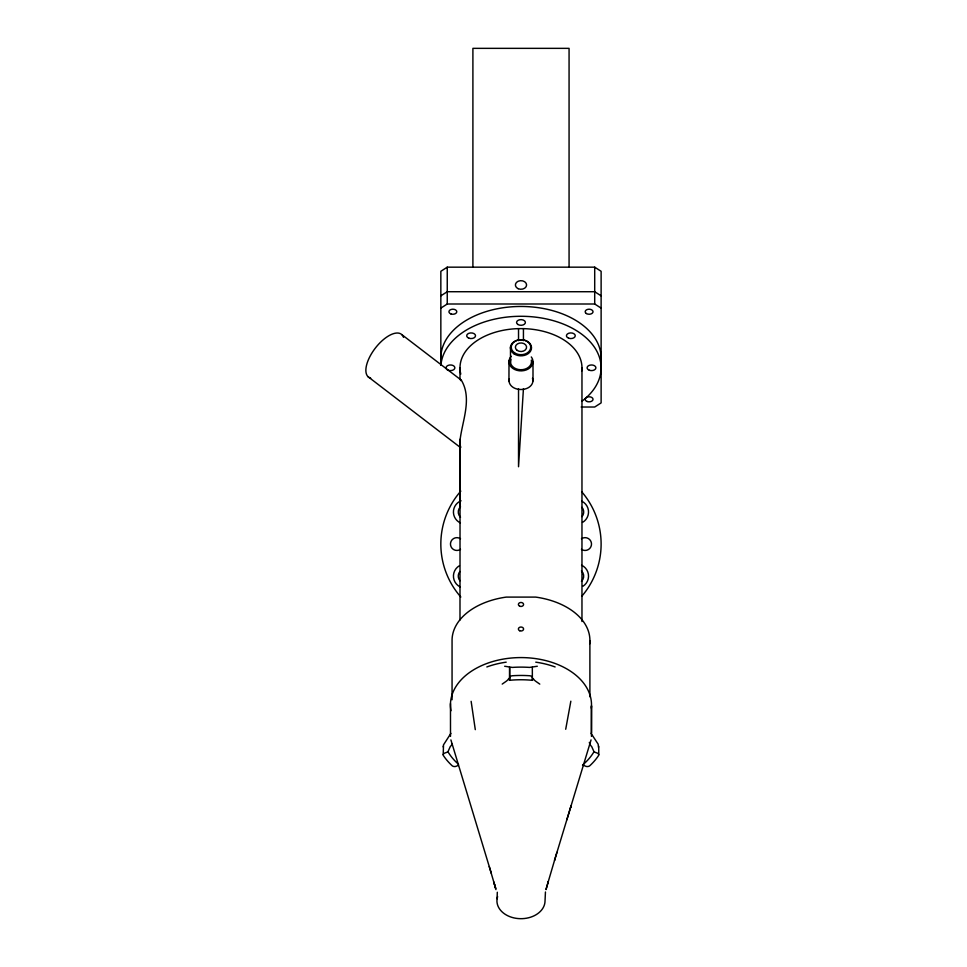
<?xml version="1.0" encoding="UTF-8"?>
<svg xmlns="http://www.w3.org/2000/svg" width="967" height="967" viewBox="0 0 967 967"><rect width="100%" height="100%" fill="white"/><g stroke="black" fill="none" stroke-linecap="round" stroke-linejoin="round"><path stroke-width="1.45" d="M443.212 754.792L443.502 744.856L450.9 733.361M459.99 620.028L460.062 443.104M591.453 736.383L591.49 705.765L591.453 732.853M460.002 455.808L459.99 456.992L460.002 456.11M459.99 455.578L460.002 456.279M532.998 361.67L532.998 380.925C531.717 392.36 510.238 392.36 508.956 380.925L509.005 360.836M591.055 733.361L598.162 744.179L598.476 747.37M459.99 505.922L460.038 439.888M508.956 380.925L509.186 379.124M460.171 439.127C462.673 419.908 472.138 398.259 461.344 380.212L401.885 334.679M497.098 898.742L497.304 892.227M545.448 891.985L545.025 900.978A24.042 17.841 0 0 1 518.034 918.553A24.042 17.841 0 0 1 497.618 896.614M502.211 684.092L506.092 681.36A12.825 8.594 0 0 0 508.485 678.991L509.162 678.52L509.488 680.309A78.532 52.629 0 0 1 532.466 680.321L532.805 678.508L533.47 678.991A12.825 8.594 0 0 0 535.863 681.36L539.779 684.116M565.707 729.263L570.844 701.196M591.055 739.912L554.538 860.316L556.956 852.302M546.004 889.616L548.301 881.493L546.125 889.132M547.999 882.533L554.913 859.071M570.53 807.699L571.05 805.97L566.819 819.847M458.406 765.381A12.825 8.594 0 0 0 456.448 766.166A3.119 2.091 0 0 1 452.097 765.695A84.939 56.92 0 0 1 443.49 755.698A3.119 2.091 0 0 1 445.062 752.942A12.825 8.594 0 0 0 447.951 751.746L450.271 746.572A12.825 8.594 0 0 0 452.133 743.998M460.473 380.563L461.344 380.212M537.301 666.251L529.59 667.411A84.951 56.932 0 0 0 512.377 667.411L504.665 666.251M581.167 407.022L594.705 407.022L601.123 402.901L601.123 271.292L594.705 267.17L447.25 267.17L440.843 271.292L440.843 365.296M440.843 295.842L447.25 291.72L594.705 291.72L601.123 295.842M440.843 308.122L447.25 304.001L594.705 304.001L601.123 308.122M460.788 374.084A60.981 39.2 0 0 1 518.53 328.623L523.437 328.623A60.981 39.2 0 0 1 581.771 370.941M368.064 376.719L460.449 447.528M532.321 667.303L532.37 678.036A12.825 8.594 0 0 0 532.479 680.309M460.763 447.298L460.195 445.255M443.357 747.14L443.212 746.234M594.004 751.734A78.532 52.629 0 0 1 582.509 765.078A12.825 8.594 0 0 1 585.506 766.166A3.119 2.091 0 0 0 589.858 765.695A84.951 56.932 0 0 0 598.464 755.698A3.119 2.091 0 0 0 596.905 752.942A12.825 8.594 0 0 1 594.004 751.746L591.683 746.572A12.825 8.594 0 0 1 589.822 743.998L589.326 742.39M532.491 378.206L532.998 380.925M491.296 873.298L450.9 739.912M489.278 866.565L495.672 888.455L493.75 881.819M494.004 882.714L495.962 889.616M475.293 729.638L471.134 701.317M509.657 678.798L509.633 667.303L509.585 678.036A12.825 8.594 0 0 1 509.488 680.309M450.477 703.589L450.501 736.383M598.742 746.234L598.742 754.792M594.705 267.17L594.705 304.001M589.894 640.601L589.894 696.796M581.965 367.786L581.965 621.527M569.067 266.771L569.067 48.35L472.899 48.35L472.899 266.771M523.437 328.623L523.437 340.638M523.437 388.674L518.53 466.747L518.53 388.674M518.53 328.623L518.53 340.638M510.491 346.996L510.491 362.432M459.99 367.786L459.99 379.209M452.06 699.757L452.06 640.601A68.923 44.301 0 0 1 506.212 597.098L535.754 597.098A68.923 44.301 0 0 1 589.677 643.937M447.25 267.17L447.25 304.001M458.503 764.281A78.532 52.629 0 0 1 447.951 751.758M450.997 710.709A70.518 47.262 0 0 1 519.049 657.596A70.518 47.262 0 0 1 591.333 708.134M532.37 678.036A3.119 2.091 0 0 0 529.59 675.74A84.951 56.932 0 0 0 512.365 675.752A3.119 2.091 0 0 0 509.585 678.036M486.836 666.952A68.923 44.301 0 0 1 506.2 662.165M535.754 662.165A68.923 44.301 0 0 1 555.118 666.952M531.294 356.944A12.015 9.211 0 0 1 528.478 368.862A12.015 9.211 0 0 1 512.667 368.318A12.015 9.211 0 0 1 511.253 356.255M531.33 360.135A10.54 8.074 0 0 1 520.476 369.732A10.54 8.074 0 0 1 510.866 359.386M441.29 363.411A80.14 51.505 0 0 1 518.614 306.479A80.14 51.505 0 0 1 601.027 360.389M440.976 364.764A80.14 51.517 0 0 1 550.888 320.004A80.14 51.517 0 0 1 581.965 401.208M370.687 378.157A27.003 12.281 -52.5 0 1 376.103 347.117A27.003 12.281 -52.5 0 1 403.517 337.338M460.147 445.352A25.323 6.709 -70.9 0 1 460.099 439.236M581.965 492.07A80.14 80.14 0 0 1 581.965 596.047M460.824 597.014A80.14 80.14 0 0 1 460.824 491.103M460.51 549.329A6.406 6.406 0 0 1 452.072 548.313A6.406 6.406 0 0 1 452.072 539.804A6.406 6.406 0 0 1 460.51 538.776M459.929 580.744A7.216 7.216 0 0 1 459.929 571.473M460.074 586.86A12.015 12.015 0 0 1 459.446 565.707M460.51 517.248A7.216 7.216 0 0 1 460.51 506.756M460.401 522.905A12.015 12.015 0 0 1 461.066 500.809M581.445 538.776A6.406 6.406 0 0 1 589.894 539.804A6.406 6.406 0 0 1 589.894 548.313A6.406 6.406 0 0 1 581.445 549.329M581.554 565.199A12.015 12.015 0 0 1 582.823 586.34M581.445 570.868A7.216 7.216 0 0 1 581.445 581.36M581.88 501.244A12.015 12.015 0 0 1 582.509 522.41M582.025 507.361A7.216 7.216 0 0 1 582.025 516.632M518.179 288.698A5.609 4.303 0 0 0 526.592 284.975A5.609 4.303 0 0 0 518.179 281.252A5.609 4.303 0 0 0 518.179 288.698M587.126 401.498A3.941 2.538 0 0 0 593.037 399.298A3.941 2.538 0 0 0 587.126 397.111A3.941 2.538 0 0 0 587.126 401.498M586.316 313.513A3.941 2.538 0 0 0 592.904 312.389A3.941 2.538 0 0 0 588.081 309.283A3.941 2.538 0 0 0 586.316 313.513M450.888 313.924A3.941 2.538 0 0 0 456.799 311.725A3.941 2.538 0 0 0 450.888 309.537A3.941 2.538 0 0 0 450.888 313.924M519.678 630.738A2.599 1.994 0 0 0 523.582 629.021A2.599 1.994 0 0 0 519.678 627.293A2.599 1.994 0 0 0 519.678 630.738M519.678 606.188A2.599 1.994 0 0 0 523.582 604.46A2.599 1.994 0 0 0 519.678 602.743A2.599 1.994 0 0 0 519.678 606.188M514.081 353.862A10.54 8.074 0 0 0 531.33 349.28A10.54 8.074 0 0 0 517.526 340.13A10.54 8.074 0 0 0 514.081 353.862M514.517 352.822A9.743 7.458 0 0 0 530.52 348.749A9.743 7.458 0 0 0 517.913 340.166A9.743 7.458 0 0 0 514.517 352.822M517.019 350.284A5.609 4.291 0 0 0 526.399 348.35A5.609 4.291 0 0 0 519.533 343.092A5.609 4.291 0 0 0 517.019 350.284M447.334 369.793A4.412 2.828 0 0 0 454.72 368.524A4.412 2.828 0 0 0 449.317 365.055A4.412 2.828 0 0 0 447.334 369.793M468.91 338.196A4.412 2.828 0 0 0 475.522 335.742A4.412 2.828 0 0 0 468.91 333.289A4.412 2.828 0 0 0 468.91 338.196M517.865 324.465A4.412 2.828 0 0 0 525.238 323.196A4.412 2.828 0 0 0 519.835 319.726A4.412 2.828 0 0 0 517.865 324.465M589.302 370.24A4.412 2.828 0 0 0 595.914 367.786A4.412 2.828 0 0 0 589.302 365.333A4.412 2.828 0 0 0 589.302 370.24M568.644 338.196A4.412 2.828 0 0 0 575.256 335.742A4.412 2.828 0 0 0 568.644 333.289A4.412 2.828 0 0 0 568.644 338.196"/></g></svg>
